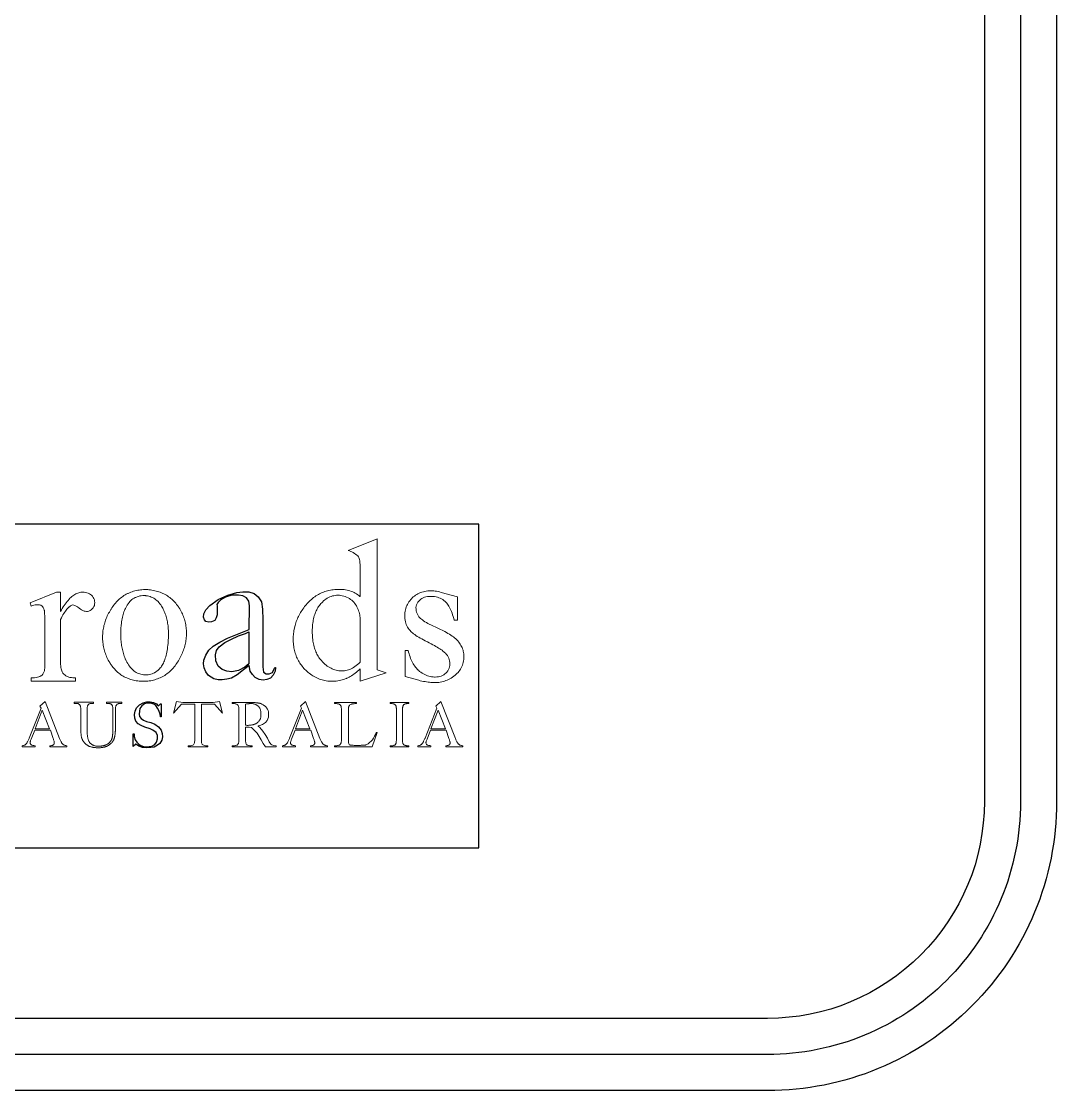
# Model space of a CAD drawing. Extents: x 85 to 285, y 126 to 270.
# Drawn here: x 237.4 to 285.16, y 149.61 to 198.95 of the extents above; entities that cross this region are included whole.
import ezdxf

# ---------------------------------------------------------------- set-up
doc = ezdxf.new("R2010")
doc.units = 0
doc.layers.add('L18', color=4, linetype='CONTINUOUS')
doc.layers.add('L35', color=3, linetype='CONTINUOUS')

msp = doc.modelspace()

# ---------------------------------------------------------------- linework, layer by layer
at = {"layer": 'L18'}
for points in [[(258.496, 160.815), (258.496, 175.742), (204.496, 175.742), (204.496, 160.815)], [(247.914, 170.89), (247.915, 171.978), (247.894, 172.202), (247.788, 172.345), (247.616, 172.439), (247.408, 172.473), (247.105, 172.467), (246.815, 172.379), (246.597, 172.256), (246.47, 172.137), (246.42, 172.044), (246.428, 171.979), (246.434, 171.743), (246.428, 171.557), (246.387, 171.419), (246.326, 171.303), (246.174, 171.242), (246.046, 171.23), (245.913, 171.252), (245.842, 171.329), (245.797, 171.463), (245.814, 171.618), (245.904, 171.791), (246.09, 171.99), (246.477, 172.269), (246.917, 172.467), (247.331, 172.588), (247.615, 172.625), (247.89, 172.619), (248.14, 172.552), (248.326, 172.402), (248.477, 172.16), (248.515, 171.823), (248.536, 171.338), (248.536, 169.162), (248.57, 168.924), (248.684, 168.836), (248.827, 168.836), (248.984, 168.899), (249.051, 169.041), (249.09, 169.134), (249.127, 169.134), (249.099, 168.966), (249.015, 168.779), (248.886, 168.644), (248.719, 168.579), (248.552, 168.549), (248.373, 168.585), (248.186, 168.675), (248.054, 168.814), (247.957, 168.97), (247.904, 169.227), (247.653, 169.03), (247.351, 168.799), (247.087, 168.642), (246.884, 168.593), (246.657, 168.568), (246.471, 168.568), (246.284, 168.614), (246.032, 168.769), (245.9, 168.938), (245.827, 169.113), (245.803, 169.302), (245.821, 169.477), (245.908, 169.706), (246.05, 169.936), (246.249, 170.116), (246.548, 170.307), (246.901, 170.484), (247.294, 170.647), (247.604, 170.77)], [(247.899, 169.31), (247.703, 169.155), (247.417, 168.996), (247.101, 168.935), (246.872, 168.962), (246.654, 169.044), (246.475, 169.202), (246.366, 169.435), (246.352, 169.712), (246.394, 169.912), (246.524, 170.09), (246.783, 170.29), (247.059, 170.427), (247.417, 170.59), (247.735, 170.707), (247.899, 170.78)], [(242.554, 165.483), (242.554, 166.072), (242.595, 166.072), (242.608, 165.957), (242.651, 165.803), (242.726, 165.696), (242.812, 165.603), (242.913, 165.531), (243.039, 165.488), (243.171, 165.481), (243.299, 165.484), (243.422, 165.509), (243.558, 165.588), (243.638, 165.697), (243.67, 165.848), (243.67, 165.995), (243.616, 166.136), (243.469, 166.241), (243.333, 166.301), (243.092, 166.379), (242.923, 166.453), (242.789, 166.534), (242.684, 166.653), (242.625, 166.792), (242.618, 166.96), (242.643, 167.115), (242.716, 167.272), (242.853, 167.416), (243.011, 167.504), (243.19, 167.546), (243.344, 167.546), (243.492, 167.514), (243.628, 167.455), (243.698, 167.388), (243.724, 167.366), (243.754, 167.395), (243.815, 167.461), (243.852, 167.461), (243.852, 166.854), (243.818, 166.854), (243.794, 166.984), (243.734, 167.158), (243.684, 167.265), (243.598, 167.38), (243.515, 167.445), (243.374, 167.492), (243.217, 167.492), (243.073, 167.463), (242.95, 167.366), (242.864, 167.25), (242.842, 167.125), (242.835, 166.989), (242.849, 166.88), (242.929, 166.782), (243.026, 166.707), (243.176, 166.646), (243.367, 166.593), (243.551, 166.519), (243.719, 166.403), (243.853, 166.249), (243.894, 166.095), (243.905, 165.931), (243.874, 165.787), (243.783, 165.63), (243.674, 165.546), (243.516, 165.465), (243.365, 165.437), (243.178, 165.423), (242.981, 165.444), (242.82, 165.504), (242.713, 165.589), (242.673, 165.594)]]:
    msp.add_lwpolyline(points, close=True, dxfattribs=at)
at = {"layer": 'L18', "lineweight": 0}
for points in [[(252.468, 174.54, -0.102516), (252.918, 174.282), (252.952, 174.234), (252.98, 174.172), (253.003, 174.096), (253.008, 174.069), (253.012, 174.035), (253.017, 173.995), (253.02, 173.949), (253.024, 173.897), (253.027, 173.839), (253.029, 173.774), (253.032, 173.703), (253.033, 173.625), (253.023, 173.429), (253.024, 173.339), (253.025, 173.243), (253.025, 173.14), (253.025, 172.403), (253.017, 172.41), (252.966, 172.453), (252.913, 172.492), (252.858, 172.529), (252.802, 172.562), (252.744, 172.593), (252.684, 172.62), (252.622, 172.645), (252.559, 172.667), (252.493, 172.686), (252.427, 172.703), (252.358, 172.715), (252.288, 172.726), (252.215, 172.733), (252.141, 172.738), (252.066, 172.739), (251.999, 172.738), (251.928, 172.735), (251.858, 172.73), (251.79, 172.723), (251.722, 172.713), (251.656, 172.702), (251.59, 172.688), (251.525, 172.673), (251.462, 172.655), (251.399, 172.635), (251.338, 172.613), (251.277, 172.589), (251.218, 172.562), (251.159, 172.534), (251.101, 172.503), (251.045, 172.471), (250.989, 172.436), (250.935, 172.399), (250.881, 172.36), (250.829, 172.319), (250.778, 172.276), (250.727, 172.231), (250.678, 172.183), (250.629, 172.133), (250.582, 172.082), (250.535, 172.028), (250.51, 171.997), (250.467, 171.942), (250.425, 171.888), (250.386, 171.833), (250.348, 171.777), (250.312, 171.721), (250.277, 171.665), (250.245, 171.608), (250.214, 171.551), (250.184, 171.494), (250.156, 171.436), (250.13, 171.377), (250.105, 171.318), (250.083, 171.259), (250.062, 171.2), (250.042, 171.14), (250.025, 171.079), (250.009, 171.019), (249.995, 170.957), (249.982, 170.896), (249.971, 170.834), (249.962, 170.772), (249.954, 170.708), (249.948, 170.645), (249.944, 170.582), (249.941, 170.517), (249.94, 170.453), (249.941, 170.384), (249.944, 170.313), (249.949, 170.245), (249.955, 170.177), (249.964, 170.11), (249.974, 170.044), (249.986, 169.98), (250, 169.916), (250.016, 169.853), (250.034, 169.792), (250.053, 169.732), (250.075, 169.673), (250.098, 169.615), (250.123, 169.558), (250.15, 169.502), (250.179, 169.447), (250.21, 169.393), (250.243, 169.341), (250.277, 169.289), (250.314, 169.239), (250.352, 169.19), (250.392, 169.142), (250.434, 169.094), (250.478, 169.049), (250.519, 169.008), (250.571, 168.958), (250.625, 168.911), (250.679, 168.867), (250.734, 168.824), (250.791, 168.785), (250.848, 168.748), (250.906, 168.714), (250.964, 168.682), (251.024, 168.653), (251.084, 168.626), (251.145, 168.602), (251.208, 168.58), (251.27, 168.561), (251.334, 168.544), (251.399, 168.53), (251.464, 168.519), (251.531, 168.51), (251.598, 168.504), (251.666, 168.5), (251.735, 168.499), (251.783, 168.499), (251.856, 168.503), (251.927, 168.509), (251.997, 168.518), (252.066, 168.53), (252.134, 168.545), (252.202, 168.563), (252.268, 168.584), (252.333, 168.607), (252.397, 168.634), (252.408, 168.639), (252.463, 168.664), (252.518, 168.692), (252.573, 168.723), (252.629, 168.756), (252.685, 168.793), (252.741, 168.832), (252.797, 168.874), (252.854, 168.919), (252.911, 168.967), (252.968, 169.017), (253.025, 169.07), (253.025, 168.499), (254.235, 168.89), (253.816, 169.031), (253.816, 175.075)], [(253.82, 166.135), (253.763, 166.135, -0.210234), (253.309, 165.564), (253.294, 165.561), (253.269, 165.558), (253.242, 165.554), (253.213, 165.551), (253.182, 165.549), (253.149, 165.546), (253.114, 165.545), (253.077, 165.544), (253.038, 165.543), (252.997, 165.543), (252.832, 165.543), (252.797, 165.543), (252.752, 165.543), (252.713, 165.544), (252.678, 165.545), (252.647, 165.547), (252.621, 165.549), (252.6, 165.552), (252.584, 165.555), (252.572, 165.558), (252.55, 165.568), (252.527, 165.584), (252.51, 165.605), (252.506, 165.612), (252.499, 165.631), (252.493, 165.652), (252.489, 165.678), (252.486, 165.708), (252.484, 165.741), (252.483, 165.778), (252.483, 167.125), (252.484, 167.151), (252.484, 167.189), (252.486, 167.224), (252.488, 167.255), (252.491, 167.283), (252.495, 167.307), (252.499, 167.327), (252.504, 167.343), (252.51, 167.356), (252.518, 167.369), (252.534, 167.388), (252.555, 167.406), (252.58, 167.422), (252.61, 167.437), (252.62, 167.441), (252.64, 167.448), (252.663, 167.453), (252.689, 167.458), (252.717, 167.461), (252.749, 167.464), (252.784, 167.466), (252.821, 167.467), (252.862, 167.467), (252.862, 167.523), (251.838, 167.523), (251.838, 167.467), (251.923, 167.467), (251.934, 167.467), (251.967, 167.465), (251.998, 167.461), (252.027, 167.454), (252.053, 167.444), (252.076, 167.432), (252.098, 167.418), (252.117, 167.4), (252.119, 167.398), (252.128, 167.385), (252.137, 167.368), (252.144, 167.349), (252.15, 167.326), (252.155, 167.299), (252.158, 167.269), (252.161, 167.236), (252.163, 167.199), (252.163, 167.159), (252.163, 165.833), (252.163, 165.814), (252.162, 165.776), (252.16, 165.741), (252.157, 165.71), (252.154, 165.683), (252.149, 165.659), (252.143, 165.638), (252.136, 165.622), (252.128, 165.609), (252.126, 165.605), (252.109, 165.586), (252.09, 165.569), (252.068, 165.555), (252.044, 165.544), (252.018, 165.535), (251.989, 165.529), (251.957, 165.525), (251.923, 165.523), (251.838, 165.523), (251.838, 165.467), (253.589, 165.467)]]:
    msp.add_lwpolyline(points, format="xyb", close=True, dxfattribs=at)
for points in [[(242.295, 172.542), (242.239, 172.513), (242.184, 172.482), (242.13, 172.45), (242.078, 172.414), (242.026, 172.377), (241.976, 172.337), (241.927, 172.296), (241.878, 172.252), (241.831, 172.206), (241.785, 172.157), (241.74, 172.107), (241.696, 172.055), (241.654, 172), (241.612, 171.943), (241.571, 171.884), (241.532, 171.822), (241.528, 171.816), (241.491, 171.756), (241.456, 171.695), (241.423, 171.634), (241.392, 171.573), (241.362, 171.511), (241.334, 171.45), (241.309, 171.388), (241.285, 171.326), (241.263, 171.264), (241.243, 171.201), (241.225, 171.139), (241.208, 171.076), (241.194, 171.013), (241.182, 170.949), (241.171, 170.886), (241.162, 170.823), (241.155, 170.758), (241.154, 170.754), (241.149, 170.686), (241.145, 170.618), (241.144, 170.551), (241.144, 170.485), (241.146, 170.419), (241.15, 170.353), (241.156, 170.288), (241.164, 170.223), (241.174, 170.159), (241.185, 170.094), (241.199, 170.031), (241.215, 169.968), (241.232, 169.905), (241.251, 169.843), (241.272, 169.781), (241.295, 169.72), (241.32, 169.659), (241.347, 169.598), (241.375, 169.539), (241.406, 169.479), (241.439, 169.42), (241.473, 169.361), (241.501, 169.314), (241.539, 169.257), (241.578, 169.203), (241.618, 169.15), (241.66, 169.099), (241.702, 169.051), (241.746, 169.004), (241.792, 168.96), (241.838, 168.917), (241.886, 168.877), (241.936, 168.838), (241.986, 168.802), (242.038, 168.768), (242.091, 168.735), (242.146, 168.705), (242.202, 168.677), (242.259, 168.651), (242.317, 168.627), (242.377, 168.605), (242.439, 168.585), (242.501, 168.567), (242.565, 168.551), (242.63, 168.537), (242.696, 168.525), (242.764, 168.516), (242.833, 168.508), (242.899, 168.503), (242.967, 168.499), (243.035, 168.499), (243.102, 168.5), (243.169, 168.503), (243.235, 168.509), (243.3, 168.517), (243.365, 168.527), (243.429, 168.54), (243.492, 168.555), (243.556, 168.572), (243.618, 168.591), (243.68, 168.612), (243.741, 168.636), (243.802, 168.662), (243.862, 168.691), (243.9, 168.71), (243.955, 168.741), (244.009, 168.773), (244.062, 168.808), (244.114, 168.845), (244.165, 168.884), (244.215, 168.925), (244.263, 168.968), (244.31, 169.013), (244.356, 169.06), (244.401, 169.11), (244.444, 169.161), (244.487, 169.214), (244.528, 169.27), (244.568, 169.328), (244.606, 169.387), (244.644, 169.449), (244.675, 169.503), (244.709, 169.565), (244.741, 169.627), (244.772, 169.69), (244.801, 169.752), (244.827, 169.814), (244.852, 169.877), (244.876, 169.939), (244.897, 170.002), (244.916, 170.065), (244.934, 170.127), (244.95, 170.19), (244.965, 170.253), (244.977, 170.316), (244.987, 170.379), (244.996, 170.443), (245.003, 170.506), (245.004, 170.514), (245.009, 170.582), (245.013, 170.65), (245.014, 170.717), (245.013, 170.784), (245.011, 170.85), (245.006, 170.916), (245, 170.982), (244.991, 171.046), (244.981, 171.11), (244.969, 171.174), (244.954, 171.237), (244.938, 171.3), (244.92, 171.362), (244.899, 171.423), (244.877, 171.484), (244.853, 171.545), (244.827, 171.605), (244.799, 171.664), (244.769, 171.723), (244.737, 171.781), (244.703, 171.839), (244.667, 171.896), (244.639, 171.938), (244.6, 171.993), (244.56, 172.046), (244.518, 172.097), (244.475, 172.146), (244.431, 172.193), (244.386, 172.238), (244.339, 172.281), (244.291, 172.323), (244.242, 172.362), (244.192, 172.399), (244.14, 172.434), (244.087, 172.467), (244.033, 172.499), (243.977, 172.528), (243.92, 172.555), (243.862, 172.581), (243.803, 172.604), (243.742, 172.626), (243.68, 172.645), (243.617, 172.663), (243.553, 172.678), (243.487, 172.692), (243.42, 172.703), (243.352, 172.713), (243.282, 172.721), (243.224, 172.726), (243.158, 172.728), (243.092, 172.729), (243.026, 172.727), (242.961, 172.724), (242.895, 172.717), (242.831, 172.709), (242.766, 172.697), (242.701, 172.684), (242.637, 172.668), (242.573, 172.65), (242.509, 172.629), (242.446, 172.607), (242.383, 172.581), (242.32, 172.554)], [(256.488, 168.695), (256.462, 168.695), (256.393, 168.699), (256.326, 168.707), (256.26, 168.718), (256.195, 168.734), (256.132, 168.754), (256.069, 168.777), (256.008, 168.805), (255.947, 168.837), (255.888, 168.873), (255.829, 168.913), (255.772, 168.957), (255.716, 169.005), (255.707, 169.012), (255.664, 169.055), (255.622, 169.101), (255.581, 169.148), (255.543, 169.199), (255.507, 169.252), (255.473, 169.307), (255.44, 169.366), (255.409, 169.426), (255.381, 169.49), (255.354, 169.556), (255.329, 169.624), (255.307, 169.696), (255.286, 169.77), (255.266, 169.846), (255.25, 169.925), (255.105, 169.925), (255.105, 168.714), (255.729, 168.545), (255.804, 168.527), (255.878, 168.51), (255.951, 168.495), (256.022, 168.481), (256.091, 168.47), (256.159, 168.46), (256.226, 168.452), (256.292, 168.446), (256.356, 168.441), (256.418, 168.439), (256.479, 168.438), (256.519, 168.438), (256.587, 168.442), (256.656, 168.448), (256.723, 168.458), (256.79, 168.471), (256.855, 168.487), (256.919, 168.506), (256.983, 168.528), (257.046, 168.554), (257.108, 168.582), (257.169, 168.614), (257.229, 168.649), (257.288, 168.688), (257.346, 168.729), (257.404, 168.774), (257.445, 168.808), (257.496, 168.855), (257.543, 168.905), (257.586, 168.956), (257.625, 169.009), (257.661, 169.065), (257.693, 169.122), (257.721, 169.181), (257.746, 169.242), (257.767, 169.306), (257.783, 169.371), (257.797, 169.437), (257.806, 169.507), (257.812, 169.578), (257.814, 169.65), (257.813, 169.704), (257.808, 169.764), (257.8, 169.824), (257.788, 169.882), (257.774, 169.939), (257.755, 169.995), (257.734, 170.05), (257.709, 170.104), (257.68, 170.157), (257.649, 170.209), (257.613, 170.26), (257.575, 170.31), (257.533, 170.359), (257.488, 170.407), (257.44, 170.454), (257.388, 170.499), (257.332, 170.544), (257.273, 170.587), (257.211, 170.63), (257.145, 170.671), (257.076, 170.711), (257.004, 170.751), (256.928, 170.789), (256.292, 171.099), (256.237, 171.126), (256.158, 171.167), (256.085, 171.208), (256.018, 171.248), (255.957, 171.287), (255.902, 171.327), (255.853, 171.365), (255.811, 171.403), (255.773, 171.441), (255.742, 171.478), (255.721, 171.507), (255.685, 171.564), (255.655, 171.624), (255.632, 171.687), (255.616, 171.754), (255.606, 171.824), (255.603, 171.897), (255.603, 171.905), (255.609, 171.968), (255.625, 172.029), (255.651, 172.088), (255.688, 172.146), (255.734, 172.201), (255.79, 172.255), (255.825, 172.283), (255.879, 172.319), (255.936, 172.348), (255.998, 172.373), (256.063, 172.392), (256.133, 172.405), (256.206, 172.414), (256.283, 172.416), (256.317, 172.416), (256.391, 172.412), (256.463, 172.404), (256.532, 172.391), (256.599, 172.375), (256.663, 172.354), (256.725, 172.328), (256.784, 172.299), (256.841, 172.265), (256.895, 172.227), (256.946, 172.185), (256.952, 172.18), (256.987, 172.145), (257.022, 172.105), (257.056, 172.062), (257.089, 172.014), (257.121, 171.962), (257.152, 171.906), (257.182, 171.847), (257.212, 171.782), (257.24, 171.715), (257.268, 171.642), (257.294, 171.566), (257.32, 171.486), (257.345, 171.401), (257.369, 171.313), (257.513, 171.313), (257.513, 172.395), (256.769, 172.602), (256.693, 172.621), (256.621, 172.638), (256.551, 172.65), (256.484, 172.661), (256.42, 172.668), (256.358, 172.672), (256.301, 172.674), (256.226, 172.672), (256.152, 172.667), (256.081, 172.658), (256.011, 172.647), (255.944, 172.632), (255.878, 172.613), (255.815, 172.591), (255.754, 172.566), (255.694, 172.537), (255.637, 172.505), (255.582, 172.469), (255.529, 172.43), (255.478, 172.388), (255.429, 172.342), (255.408, 172.322), (255.361, 172.271), (255.318, 172.218), (255.277, 172.163), (255.242, 172.107), (255.21, 172.049), (255.181, 171.989), (255.157, 171.927), (255.136, 171.863), (255.118, 171.797), (255.105, 171.73), (255.096, 171.661), (255.09, 171.59), (255.088, 171.518), (255.089, 171.462), (255.095, 171.388), (255.103, 171.315), (255.117, 171.246), (255.135, 171.18), (255.156, 171.116), (255.182, 171.056), (255.212, 170.997), (255.246, 170.942), (255.284, 170.89), (255.298, 170.872), (255.329, 170.837), (255.365, 170.8), (255.404, 170.764), (255.448, 170.727), (255.496, 170.689), (255.548, 170.65), (255.604, 170.612), (255.664, 170.572), (255.729, 170.532), (255.797, 170.491), (255.87, 170.45), (255.947, 170.408), (256.028, 170.365), (256.113, 170.322), (256.132, 170.313), (256.218, 170.27), (256.3, 170.227), (256.377, 170.186), (256.451, 170.146), (256.521, 170.107), (256.586, 170.069), (256.647, 170.032), (256.704, 169.996), (256.757, 169.961), (256.805, 169.927), (256.85, 169.895), (256.891, 169.863), (256.927, 169.832), (256.959, 169.803), (256.97, 169.792), (257.017, 169.74), (257.057, 169.685), (257.091, 169.628), (257.119, 169.567), (257.14, 169.504), (257.156, 169.438), (257.165, 169.369), (257.169, 169.297), (257.165, 169.229), (257.153, 169.162), (257.134, 169.098), (257.108, 169.038), (257.073, 168.98), (257.031, 168.926), (256.981, 168.874), (256.939, 168.838), (256.885, 168.8), (256.828, 168.768), (256.767, 168.742), (256.703, 168.722), (256.635, 168.707), (256.563, 168.698)], [(237.808, 172.124), (237.851, 171.967), (237.911, 171.988), (237.977, 172.007), (238.04, 172.021), (238.1, 172.03), (238.157, 172.032), (238.172, 172.032), (238.238, 172.023), (238.296, 172.003), (238.349, 171.971), (238.369, 171.953), (238.404, 171.906), (238.432, 171.849), (238.453, 171.779), (238.457, 171.759), (238.46, 171.728), (238.464, 171.691), (238.467, 171.647), (238.47, 171.596), (238.472, 171.539), (238.474, 171.475), (238.475, 171.404), (238.477, 171.326), (238.478, 171.241), (238.479, 171.149), (238.48, 171.051), (238.48, 170.946), (238.48, 169.397), (238.48, 169.34), (238.478, 169.247), (238.476, 169.167), (238.473, 169.099), (238.469, 169.045), (238.464, 169.003), (238.458, 168.974), (238.45, 168.95), (238.425, 168.888), (238.391, 168.834), (238.352, 168.788), (238.305, 168.752), (238.291, 168.743), (238.246, 168.72), (238.195, 168.7), (238.138, 168.684), (238.075, 168.672), (238.006, 168.663), (237.932, 168.657), (237.851, 168.655), (237.851, 168.499), (239.897, 168.499), (239.897, 168.655), (239.847, 168.656), (239.772, 168.66), (239.702, 168.668), (239.639, 168.679), (239.581, 168.694), (239.529, 168.712), (239.483, 168.734), (239.454, 168.751), (239.397, 168.79), (239.35, 168.833), (239.312, 168.879), (239.282, 168.93), (239.263, 168.974), (239.246, 169.024), (239.232, 169.079), (239.22, 169.139), (239.211, 169.205), (239.204, 169.276), (239.2, 169.351), (239.199, 169.432), (239.199, 171.347), (239.204, 171.357), (239.241, 171.428), (239.279, 171.496), (239.315, 171.56), (239.353, 171.62), (239.389, 171.676), (239.425, 171.729), (239.462, 171.778), (239.498, 171.823), (239.534, 171.865), (239.569, 171.902), (239.604, 171.936), (239.61, 171.941), (239.668, 171.987), (239.723, 172.014), (239.774, 172.024), (239.777, 172.024), (239.818, 172.017), (239.866, 171.999), (239.923, 171.969), (239.986, 171.928), (240.058, 171.875), (240.118, 171.83), (240.178, 171.791), (240.236, 171.761), (240.292, 171.74), (240.346, 171.727), (240.398, 171.722), (240.45, 171.726), (240.51, 171.739), (240.567, 171.763), (240.619, 171.796), (240.668, 171.84), (240.669, 171.841), (240.71, 171.89), (240.742, 171.943), (240.764, 172.001), (240.778, 172.062), (240.782, 172.128), (240.782, 172.135), (240.777, 172.196), (240.763, 172.256), (240.741, 172.312), (240.711, 172.367), (240.672, 172.419), (240.625, 172.469), (240.586, 172.501), (240.535, 172.535), (240.481, 172.563), (240.423, 172.585), (240.362, 172.6), (240.297, 172.61), (240.228, 172.612), (240.228, 172.612), (240.182, 172.611), (240.137, 172.605), (240.091, 172.597), (240.045, 172.585), (240, 172.57), (239.954, 172.551), (239.909, 172.529), (239.864, 172.504), (239.819, 172.475), (239.774, 172.443), (239.729, 172.407), (239.684, 172.368), (239.64, 172.326), (239.595, 172.28), (239.551, 172.23), (239.507, 172.177), (239.463, 172.121), (239.418, 172.062), (239.374, 171.999), (239.33, 171.933), (239.286, 171.863), (239.243, 171.79), (239.199, 171.714), (239.199, 172.612), (239.016, 172.612)], [(243.049, 168.799), (243.032, 168.801), (242.972, 168.809), (242.913, 168.821), (242.856, 168.837), (242.801, 168.857), (242.747, 168.88), (242.695, 168.907), (242.644, 168.938), (242.596, 168.972), (242.549, 169.01), (242.503, 169.052), (242.46, 169.097), (242.418, 169.145), (242.378, 169.198), (242.339, 169.254), (242.302, 169.314), (242.267, 169.377), (242.233, 169.444), (242.202, 169.515), (242.19, 169.542), (242.167, 169.599), (242.145, 169.657), (242.125, 169.715), (242.105, 169.775), (242.088, 169.835), (242.071, 169.896), (242.056, 169.958), (242.042, 170.02), (242.03, 170.084), (242.019, 170.147), (242.009, 170.212), (242.001, 170.277), (241.994, 170.344), (241.988, 170.411), (241.984, 170.478), (241.98, 170.546), (241.979, 170.616), (241.979, 170.686), (241.979, 170.756), (241.982, 170.828), (241.986, 170.9), (241.99, 170.973), (241.997, 171.046), (242.001, 171.087), (242.01, 171.165), (242.02, 171.24), (242.032, 171.312), (242.045, 171.383), (242.06, 171.451), (242.075, 171.517), (242.092, 171.581), (242.111, 171.642), (242.131, 171.701), (242.152, 171.758), (242.175, 171.812), (242.199, 171.864), (242.224, 171.914), (242.242, 171.946), (242.281, 172.012), (242.321, 172.072), (242.363, 172.127), (242.406, 172.178), (242.451, 172.224), (242.498, 172.265), (242.546, 172.302), (242.596, 172.333), (242.648, 172.36), (242.67, 172.371), (242.736, 172.397), (242.801, 172.418), (242.866, 172.435), (242.93, 172.447), (242.994, 172.453), (243.058, 172.455), (243.12, 172.451), (243.144, 172.449), (243.209, 172.439), (243.271, 172.425), (243.332, 172.408), (243.391, 172.387), (243.448, 172.361), (243.503, 172.332), (243.555, 172.299), (243.606, 172.263), (243.654, 172.222), (243.701, 172.177), (243.745, 172.129), (243.788, 172.076), (243.828, 172.02), (243.866, 171.959), (243.888, 171.923), (243.916, 171.873), (243.943, 171.822), (243.968, 171.77), (243.992, 171.716), (244.015, 171.661), (244.035, 171.605), (244.055, 171.548), (244.074, 171.49), (244.09, 171.431), (244.106, 171.37), (244.12, 171.309), (244.133, 171.246), (244.144, 171.183), (244.154, 171.117), (244.162, 171.051), (244.169, 170.984), (244.175, 170.915), (244.179, 170.846), (244.182, 170.775), (244.184, 170.704), (244.184, 170.63), (244.183, 170.556), (244.18, 170.481), (244.176, 170.404), (244.171, 170.327), (244.164, 170.248), (244.155, 170.165), (244.145, 170.08), (244.133, 169.998), (244.12, 169.918), (244.106, 169.842), (244.091, 169.769), (244.074, 169.698), (244.057, 169.631), (244.037, 169.566), (244.017, 169.504), (243.995, 169.445), (243.972, 169.389), (243.948, 169.337), (243.923, 169.286), (243.896, 169.239), (243.868, 169.195), (243.839, 169.154), (243.808, 169.115), (243.777, 169.08), (243.753, 169.056), (243.703, 169.009), (243.651, 168.967), (243.597, 168.929), (243.542, 168.896), (243.486, 168.868), (243.428, 168.844), (243.368, 168.825), (243.307, 168.81), (243.245, 168.801), (243.181, 168.795), (243.116, 168.795)], [(252.404, 172.379), (252.473, 172.346), (252.53, 172.313), (252.585, 172.276), (252.637, 172.235), (252.686, 172.191), (252.732, 172.142), (252.775, 172.091), (252.815, 172.035), (252.852, 171.976), (252.877, 171.931), (252.906, 171.874), (252.932, 171.815), (252.955, 171.755), (252.975, 171.694), (252.992, 171.631), (253.006, 171.567), (253.017, 171.501), (253.025, 171.435), (253.025, 169.375), (253.02, 169.37), (252.962, 169.317), (252.903, 169.267), (252.845, 169.22), (252.786, 169.178), (252.727, 169.14), (252.667, 169.107), (252.607, 169.077), (252.547, 169.05), (252.487, 169.029), (252.426, 169.01), (252.365, 168.997), (252.304, 168.987), (252.243, 168.98), (252.181, 168.979), (252.175, 168.979), (252.111, 168.981), (252.048, 168.986), (251.985, 168.996), (251.923, 169.009), (251.863, 169.026), (251.803, 169.046), (251.743, 169.07), (251.684, 169.098), (251.626, 169.129), (251.569, 169.164), (251.512, 169.202), (251.456, 169.244), (251.401, 169.29), (251.347, 169.34), (251.294, 169.393), (251.241, 169.45), (251.224, 169.468), (251.188, 169.512), (251.154, 169.556), (251.121, 169.603), (251.09, 169.651), (251.06, 169.701), (251.033, 169.752), (251.007, 169.805), (250.983, 169.86), (250.96, 169.916), (250.939, 169.974), (250.92, 170.033), (250.902, 170.095), (250.886, 170.158), (250.872, 170.222), (250.859, 170.288), (250.849, 170.356), (250.839, 170.426), (250.832, 170.497), (250.826, 170.57), (250.822, 170.644), (250.819, 170.72), (250.819, 170.798), (250.819, 170.817), (250.82, 170.895), (250.823, 170.97), (250.828, 171.044), (250.834, 171.116), (250.843, 171.187), (250.853, 171.255), (250.865, 171.322), (250.879, 171.387), (250.894, 171.451), (250.911, 171.513), (250.93, 171.573), (250.951, 171.631), (250.973, 171.688), (250.998, 171.744), (251.024, 171.797), (251.051, 171.849), (251.081, 171.899), (251.112, 171.947), (251.145, 171.994), (251.18, 172.039), (251.217, 172.082), (251.255, 172.124), (251.285, 172.155), (251.339, 172.205), (251.394, 172.251), (251.45, 172.292), (251.508, 172.329), (251.566, 172.362), (251.626, 172.39), (251.687, 172.414), (251.749, 172.434), (251.812, 172.449), (251.876, 172.46), (251.942, 172.466), (252.008, 172.469), (252.069, 172.466), (252.135, 172.459), (252.201, 172.447), (252.268, 172.429), (252.336, 172.407)], [(238.255, 167.358), (238.309, 167.26), (237.759, 165.878), (237.75, 165.856), (237.736, 165.823), (237.722, 165.791), (237.708, 165.762), (237.695, 165.735), (237.681, 165.709), (237.668, 165.686), (237.655, 165.664), (237.642, 165.644), (237.63, 165.626), (237.617, 165.609), (237.605, 165.595), (237.593, 165.583), (237.586, 165.576), (237.57, 165.566), (237.55, 165.556), (237.527, 165.547), (237.499, 165.538), (237.467, 165.531), (237.432, 165.523), (237.432, 165.467), (238.031, 165.467), (238.031, 165.523), (238.014, 165.525), (237.979, 165.529), (237.947, 165.533), (237.919, 165.539), (237.895, 165.545), (237.874, 165.553), (237.857, 165.561), (237.844, 165.571), (237.829, 165.584), (237.813, 165.605), (237.803, 165.628), (237.8, 165.652), (237.801, 165.669), (237.804, 165.689), (237.809, 165.713), (237.816, 165.738), (237.825, 165.767), (237.837, 165.798), (237.85, 165.831), (238.014, 166.237), (238.738, 166.237), (238.859, 165.86), (238.86, 165.856), (238.874, 165.822), (238.885, 165.79), (238.895, 165.761), (238.903, 165.734), (238.909, 165.709), (238.914, 165.687), (238.916, 165.667), (238.917, 165.649), (238.916, 165.631), (238.909, 165.606), (238.895, 165.584), (238.876, 165.565), (238.87, 165.56), (238.853, 165.55), (238.833, 165.542), (238.809, 165.535), (238.781, 165.53), (238.749, 165.526), (238.714, 165.523), (238.714, 165.467), (239.501, 165.467), (239.501, 165.523), (239.474, 165.526), (239.446, 165.53), (239.419, 165.536), (239.394, 165.544), (239.371, 165.554), (239.349, 165.565), (239.329, 165.578), (239.311, 165.593), (239.305, 165.599), (239.293, 165.612), (239.28, 165.627), (239.268, 165.644), (239.255, 165.663), (239.242, 165.685), (239.228, 165.709), (239.215, 165.734), (239.201, 165.763), (239.187, 165.793), (239.173, 165.825), (239.158, 165.86), (238.493, 167.57)], [(240.962, 165.5), (240.934, 165.5), (240.907, 165.502), (240.88, 165.504), (240.854, 165.507), (240.829, 165.511), (240.805, 165.516), (240.782, 165.522), (240.759, 165.529), (240.738, 165.537), (240.717, 165.546), (240.697, 165.556), (240.675, 165.567), (240.653, 165.581), (240.631, 165.596), (240.611, 165.611), (240.592, 165.627), (240.575, 165.644), (240.559, 165.661), (240.544, 165.679), (240.53, 165.698), (240.527, 165.702), (240.517, 165.72), (240.507, 165.739), (240.497, 165.76), (240.489, 165.782), (240.481, 165.805), (240.473, 165.829), (240.467, 165.855), (240.461, 165.882), (240.456, 165.91), (240.451, 165.939), (240.448, 165.966), (240.444, 165.993), (240.441, 166.02), (240.438, 166.046), (240.435, 166.072), (240.433, 166.097), (240.432, 166.122), (240.43, 166.146), (240.429, 166.169), (240.429, 166.192), (240.429, 166.214), (240.429, 167.172), (240.429, 167.186), (240.429, 167.221), (240.431, 167.252), (240.433, 167.281), (240.437, 167.308), (240.441, 167.331), (240.446, 167.353), (240.452, 167.371), (240.459, 167.387), (240.467, 167.4), (240.474, 167.41), (240.489, 167.426), (240.506, 167.44), (240.525, 167.453), (240.545, 167.462), (240.568, 167.47), (240.593, 167.476), (240.62, 167.479), (240.648, 167.48), (240.727, 167.48), (240.727, 167.536), (239.839, 167.536), (239.839, 167.48), (239.916, 167.48), (239.934, 167.48), (239.962, 167.477), (239.988, 167.473), (240.012, 167.467), (240.034, 167.458), (240.054, 167.448), (240.071, 167.435), (240.086, 167.421), (240.091, 167.415), (240.099, 167.402), (240.107, 167.386), (240.115, 167.367), (240.121, 167.347), (240.126, 167.324), (240.13, 167.298), (240.133, 167.27), (240.136, 167.24), (240.137, 167.207), (240.138, 167.172), (240.138, 166.369), (240.138, 166.355), (240.138, 166.32), (240.138, 166.286), (240.139, 166.252), (240.14, 166.22), (240.141, 166.189), (240.142, 166.16), (240.144, 166.131), (240.146, 166.103), (240.148, 166.077), (240.15, 166.052), (240.153, 166.028), (240.155, 166.005), (240.158, 165.983), (240.162, 165.962), (240.165, 165.943), (240.169, 165.924), (240.173, 165.907), (240.177, 165.891), (240.181, 165.876), (240.186, 165.862), (240.19, 165.853), (240.199, 165.829), (240.21, 165.806), (240.221, 165.784), (240.232, 165.762), (240.245, 165.741), (240.258, 165.721), (240.272, 165.701), (240.287, 165.681), (240.303, 165.663), (240.319, 165.644), (240.336, 165.627), (240.354, 165.61), (240.373, 165.594), (240.392, 165.578), (240.412, 165.563), (240.433, 165.548), (240.44, 165.544), (240.457, 165.534), (240.474, 165.524), (240.493, 165.514), (240.512, 165.505), (240.531, 165.497), (240.552, 165.489), (240.573, 165.482), (240.595, 165.475), (240.618, 165.468), (240.641, 165.462), (240.665, 165.457), (240.69, 165.452), (240.715, 165.448), (240.741, 165.444), (240.768, 165.441), (240.795, 165.438), (240.824, 165.436), (240.853, 165.434), (240.882, 165.433), (240.913, 165.432), (240.944, 165.432), (240.963, 165.432), (240.992, 165.432), (241.021, 165.434), (241.049, 165.435), (241.076, 165.438), (241.103, 165.441), (241.13, 165.444), (241.155, 165.448), (241.18, 165.453), (241.205, 165.458), (241.228, 165.464), (241.252, 165.471), (241.274, 165.478), (241.296, 165.485), (241.318, 165.493), (241.339, 165.502), (241.359, 165.511), (241.378, 165.521), (241.397, 165.532), (241.416, 165.543), (241.433, 165.554), (241.446, 165.563), (241.468, 165.579), (241.489, 165.596), (241.509, 165.613), (241.528, 165.63), (241.546, 165.647), (241.563, 165.666), (241.58, 165.684), (241.595, 165.703), (241.609, 165.722), (241.622, 165.742), (241.635, 165.762), (241.646, 165.783), (241.656, 165.804), (241.666, 165.825), (241.674, 165.847), (241.676, 165.853), (241.683, 165.871), (241.688, 165.89), (241.694, 165.91), (241.699, 165.93), (241.703, 165.952), (241.708, 165.974), (241.712, 165.996), (241.715, 166.02), (241.719, 166.044), (241.722, 166.069), (241.724, 166.094), (241.727, 166.121), (241.729, 166.148), (241.731, 166.176), (241.732, 166.204), (241.733, 166.234), (241.734, 166.264), (241.735, 166.295), (241.735, 166.326), (241.735, 167.16), (241.735, 167.195), (241.736, 167.229), (241.738, 167.26), (241.741, 167.287), (241.745, 167.312), (241.749, 167.333), (241.754, 167.351), (241.76, 167.366), (241.767, 167.378), (241.77, 167.383), (241.785, 167.403), (241.801, 167.421), (241.819, 167.437), (241.838, 167.45), (241.858, 167.461), (241.88, 167.469), (241.903, 167.475), (241.927, 167.479), (241.953, 167.48), (242.03, 167.48), (242.03, 167.536), (241.321, 167.536), (241.321, 167.48), (241.398, 167.48), (241.425, 167.479), (241.452, 167.476), (241.477, 167.471), (241.5, 167.463), (241.521, 167.454), (241.54, 167.443), (241.558, 167.429), (241.574, 167.413), (241.574, 167.413), (241.582, 167.402), (241.589, 167.387), (241.596, 167.371), (241.601, 167.351), (241.606, 167.328), (241.61, 167.303), (241.613, 167.274), (241.615, 167.243), (241.616, 167.209), (241.616, 167.172), (241.616, 166.278), (241.616, 166.251), (241.616, 166.217), (241.615, 166.185), (241.614, 166.154), (241.613, 166.123), (241.611, 166.094), (241.609, 166.066), (241.606, 166.039), (241.604, 166.013), (241.601, 165.988), (241.597, 165.964), (241.594, 165.942), (241.59, 165.92), (241.585, 165.9), (241.581, 165.88), (241.576, 165.862), (241.57, 165.845), (241.565, 165.829), (241.559, 165.814), (241.55, 165.794), (241.539, 165.773), (241.527, 165.753), (241.513, 165.734), (241.499, 165.715), (241.483, 165.697), (241.467, 165.68), (241.448, 165.663), (241.429, 165.647), (241.409, 165.631), (241.387, 165.616), (241.364, 165.602), (241.34, 165.588), (241.339, 165.587), (241.318, 165.576), (241.296, 165.565), (241.274, 165.556), (241.252, 165.547), (241.229, 165.538), (241.205, 165.531), (241.182, 165.525), (241.158, 165.519), (241.116, 165.514), (241.091, 165.509), (241.066, 165.506), (241.041, 165.503), (241.015, 165.501), (240.989, 165.5)], [(244.846, 167.523), (244.552, 167.568), (244.42, 167.027), (244.782, 167.449), (245.395, 167.449), (245.395, 165.824), (245.395, 165.807), (245.393, 165.749), (245.389, 165.698), (245.382, 165.657), (245.372, 165.625), (245.36, 165.602), (245.334, 165.574), (245.302, 165.552), (245.263, 165.536), (245.218, 165.526), (245.166, 165.523), (245.09, 165.523), (245.09, 165.467), (246.005, 165.467), (246.005, 165.523), (245.93, 165.523), (245.899, 165.524), (245.851, 165.531), (245.809, 165.544), (245.773, 165.562), (245.744, 165.587), (245.734, 165.6), (245.722, 165.627), (245.713, 165.663), (245.706, 165.708), (245.702, 165.761), (245.701, 165.824), (245.701, 167.449), (246.312, 167.449), (246.674, 167.027), (246.542, 167.568), (246.248, 167.523)], [(247.986, 167.472), (248.005, 167.472), (248.038, 167.47), (248.068, 167.467), (248.098, 167.462), (248.127, 167.456), (248.155, 167.449), (248.182, 167.439), (248.208, 167.428), (248.233, 167.416), (248.257, 167.402), (248.28, 167.387), (248.301, 167.371), (248.322, 167.352), (248.33, 167.345), (248.349, 167.324), (248.366, 167.303), (248.381, 167.281), (248.395, 167.258), (248.408, 167.233), (248.418, 167.208), (248.427, 167.182), (248.435, 167.156), (248.44, 167.127), (248.444, 167.099), (248.447, 167.069), (248.448, 167.038), (248.448, 167.029), (248.446, 166.879), (248.443, 166.851), (248.438, 166.824), (248.431, 166.797), (248.423, 166.771), (248.413, 166.746), (248.401, 166.722), (248.387, 166.698), (248.371, 166.676), (248.354, 166.654), (248.335, 166.633), (248.314, 166.613), (248.292, 166.593), (248.276, 166.581), (248.256, 166.567), (248.235, 166.554), (248.212, 166.542), (248.189, 166.53), (248.165, 166.52), (248.139, 166.511), (248.113, 166.502), (248.085, 166.494), (248.056, 166.488), (248.027, 166.482), (247.996, 166.477), (247.964, 166.473), (247.931, 166.47), (247.897, 166.467), (247.862, 166.466), (247.826, 166.466), (247.82, 166.466), (247.789, 166.467), (247.737, 166.467), (247.737, 167.443), (247.752, 167.446), (247.787, 167.452), (247.821, 167.457), (247.854, 167.462), (247.884, 167.465), (247.912, 167.468), (247.939, 167.47), (247.964, 167.472)], [(250.271, 167.358), (250.325, 167.26), (249.775, 165.878), (249.766, 165.856), (249.752, 165.823), (249.738, 165.791), (249.724, 165.762), (249.71, 165.735), (249.697, 165.709), (249.684, 165.686), (249.671, 165.664), (249.658, 165.644), (249.646, 165.626), (249.633, 165.609), (249.621, 165.595), (249.609, 165.583), (249.601, 165.576), (249.586, 165.566), (249.566, 165.556), (249.542, 165.547), (249.515, 165.538), (249.483, 165.531), (249.447, 165.523), (249.447, 165.467), (250.047, 165.467), (250.047, 165.523), (250.03, 165.525), (249.994, 165.529), (249.963, 165.533), (249.935, 165.539), (249.911, 165.545), (249.89, 165.553), (249.873, 165.561), (249.86, 165.571), (249.845, 165.584), (249.829, 165.605), (249.819, 165.628), (249.816, 165.652), (249.817, 165.669), (249.82, 165.689), (249.825, 165.713), (249.832, 165.738), (249.841, 165.767), (249.852, 165.798), (249.866, 165.831), (250.029, 166.237), (250.754, 166.237), (250.874, 165.86), (250.876, 165.856), (250.889, 165.822), (250.901, 165.79), (250.911, 165.761), (250.919, 165.734), (250.925, 165.709), (250.929, 165.687), (250.932, 165.667), (250.933, 165.649), (250.931, 165.631), (250.924, 165.606), (250.911, 165.584), (250.892, 165.565), (250.885, 165.56), (250.869, 165.55), (250.848, 165.542), (250.824, 165.535), (250.796, 165.53), (250.765, 165.526), (250.73, 165.523), (250.73, 165.467), (251.517, 165.467), (251.517, 165.523), (251.49, 165.526), (251.461, 165.53), (251.435, 165.536), (251.41, 165.544), (251.386, 165.554), (251.365, 165.565), (251.345, 165.578), (251.327, 165.593), (251.321, 165.599), (251.309, 165.612), (251.296, 165.627), (251.283, 165.644), (251.271, 165.663), (251.257, 165.685), (251.244, 165.709), (251.231, 165.734), (251.217, 165.763), (251.203, 165.793), (251.189, 165.825), (251.174, 165.86), (250.509, 167.57)], [(256.517, 167.358), (256.571, 167.26), (256.022, 165.878), (256.013, 165.856), (255.998, 165.823), (255.984, 165.791), (255.971, 165.762), (255.957, 165.735), (255.944, 165.709), (255.931, 165.686), (255.918, 165.664), (255.905, 165.644), (255.892, 165.626), (255.88, 165.609), (255.868, 165.595), (255.856, 165.583), (255.848, 165.576), (255.832, 165.566), (255.813, 165.556), (255.789, 165.547), (255.762, 165.538), (255.73, 165.531), (255.694, 165.523), (255.694, 165.467), (256.293, 165.467), (256.293, 165.523), (256.277, 165.525), (256.241, 165.529), (256.21, 165.533), (256.182, 165.539), (256.157, 165.545), (256.137, 165.553), (256.12, 165.561), (256.107, 165.571), (256.092, 165.584), (256.075, 165.605), (256.066, 165.628), (256.062, 165.652), (256.063, 165.669), (256.066, 165.689), (256.071, 165.713), (256.078, 165.738), (256.088, 165.767), (256.099, 165.798), (256.112, 165.831), (256.276, 166.237), (257, 166.237), (257.121, 165.86), (257.123, 165.856), (257.136, 165.822), (257.148, 165.79), (257.157, 165.761), (257.165, 165.734), (257.172, 165.709), (257.176, 165.687), (257.179, 165.667), (257.18, 165.649), (257.178, 165.631), (257.171, 165.606), (257.158, 165.584), (257.139, 165.565), (257.132, 165.56), (257.115, 165.55), (257.095, 165.542), (257.071, 165.535), (257.043, 165.53), (257.012, 165.526), (256.977, 165.523), (256.977, 165.467), (257.763, 165.467), (257.763, 165.523), (257.737, 165.526), (257.708, 165.53), (257.681, 165.536), (257.656, 165.544), (257.633, 165.554), (257.612, 165.565), (257.592, 165.578), (257.574, 165.593), (257.568, 165.599), (257.555, 165.612), (257.543, 165.627), (257.53, 165.644), (257.517, 165.663), (257.504, 165.685), (257.491, 165.709), (257.477, 165.734), (257.464, 165.763), (257.45, 165.793), (257.435, 165.825), (257.421, 165.86), (256.756, 167.57)], [(238.359, 167.17), (238.697, 166.311), (238.031, 166.311)], [(250.374, 167.17), (250.712, 166.311), (250.047, 166.311)], [(256.621, 167.17), (256.959, 166.311), (256.293, 166.311)]]:
    msp.add_lwpolyline(points, close=True, dxfattribs=at)
for points in [[(248.799, 166.912), (248.803, 166.936), (248.805, 166.965), (248.806, 166.994), (248.805, 167.019), (248.803, 167.048), (248.799, 167.076), (248.794, 167.104), (248.787, 167.131), (248.778, 167.157), (248.768, 167.183), (248.756, 167.208), (248.743, 167.232), (248.728, 167.255), (248.711, 167.278), (248.693, 167.3), (248.685, 167.309), (248.664, 167.33), (248.643, 167.35), (248.62, 167.369), (248.598, 167.387), (248.574, 167.403), (248.549, 167.418), (248.524, 167.432), (248.498, 167.445), (248.472, 167.457), (248.444, 167.467), (248.416, 167.476), (248.414, 167.477), (248.394, 167.482), (248.373, 167.487), (248.351, 167.492), (248.327, 167.496), (248.302, 167.5), (248.276, 167.504), (248.249, 167.507), (248.22, 167.51), (248.191, 167.513), (248.16, 167.515), (248.128, 167.517), (248.094, 167.519), (248.059, 167.521), (248.023, 167.522), (247.986, 167.523), (247.948, 167.523), (247.908, 167.523), (247.122, 167.523), (247.122, 167.467), (247.204, 167.467), (247.237, 167.466), (247.268, 167.462), (247.297, 167.455), (247.324, 167.445), (247.347, 167.433), (247.369, 167.418), (247.388, 167.4), (247.396, 167.39), (247.405, 167.374), (247.412, 167.355), (247.418, 167.332), (247.424, 167.305), (247.427, 167.274), (247.43, 167.24), (247.432, 167.201), (247.433, 167.159), (247.433, 165.831), (247.433, 165.829), (247.432, 165.788), (247.431, 165.75), (247.428, 165.716), (247.424, 165.687), (247.419, 165.661), (247.414, 165.64), (247.407, 165.622), (247.399, 165.608), (247.386, 165.592), (247.368, 165.574), (247.347, 165.558), (247.323, 165.546), (247.297, 165.536), (247.269, 165.529), (247.237, 165.525), (247.204, 165.523), (247.122, 165.523), (247.122, 165.467), (248.047, 165.467), (248.047, 165.523), (247.963, 165.523), (247.932, 165.525), (247.901, 165.529), (247.872, 165.535), (247.845, 165.545), (247.821, 165.557), (247.8, 165.572), (247.781, 165.59), (247.773, 165.601), (247.764, 165.616), (247.757, 165.636), (247.751, 165.659), (247.746, 165.686), (247.742, 165.717), (247.739, 165.751), (247.737, 165.789), (247.737, 165.831), (247.737, 166.386), (247.905, 166.38), (248.008, 166.369), (248.047, 166.341), (248.158, 166.224), (248.271, 166.103), (248.364, 165.957), (248.467, 165.804), (248.559, 165.626), (248.659, 165.467), (249.157, 165.467), (249.157, 165.527), (249.029, 165.537), (248.954, 165.566), (248.901, 165.598), (248.837, 165.704), (248.751, 165.879), (248.652, 166.042), (248.535, 166.202), (248.403, 166.366), (248.321, 166.433), (248.321, 166.444), (248.392, 166.462), (248.524, 166.511), (248.655, 166.59), (248.741, 166.693), (248.794, 166.849), (248.806, 166.994)], [(255.269, 167.523), (254.415, 167.523), (254.415, 167.467), (254.486, 167.467), (254.489, 167.467), (254.511, 167.466), (254.534, 167.463), (254.556, 167.458), (254.578, 167.451), (254.6, 167.442), (254.621, 167.431), (254.64, 167.418), (254.658, 167.402), (254.672, 167.385), (254.681, 167.366), (254.684, 167.357), (254.688, 167.342), (254.691, 167.325), (254.694, 167.304), (254.696, 167.281), (254.698, 167.255), (254.699, 167.226), (254.7, 167.194), (254.7, 167.16), (254.7, 165.831), (254.7, 165.829), (254.7, 165.794), (254.699, 165.761), (254.697, 165.731), (254.695, 165.704), (254.692, 165.68), (254.688, 165.658), (254.683, 165.639), (254.678, 165.623), (254.672, 165.609), (254.665, 165.598), (254.654, 165.584), (254.639, 165.57), (254.622, 165.557), (254.604, 165.547), (254.584, 165.539), (254.562, 165.532), (254.538, 165.527), (254.513, 165.525), (254.486, 165.524), (254.415, 165.524), (254.415, 165.467), (255.269, 165.467), (255.269, 165.524), (255.197, 165.524), (255.196, 165.524), (255.173, 165.525), (255.15, 165.528), (255.128, 165.533), (255.106, 165.54), (255.085, 165.549), (255.064, 165.56), (255.043, 165.574), (255.025, 165.589), (255.011, 165.607), (255.002, 165.625), (254.999, 165.634), (254.995, 165.649), (254.992, 165.666), (254.989, 165.687), (254.987, 165.71), (254.985, 165.736), (254.984, 165.765), (254.983, 165.797), (254.983, 165.831), (254.983, 167.16), (254.983, 167.163), (254.983, 167.198), (254.984, 167.23), (254.986, 167.26), (254.989, 167.287), (254.992, 167.311), (254.996, 167.333), (255.001, 167.352), (255.006, 167.368), (255.013, 167.382), (255.02, 167.393), (255.031, 167.406), (255.045, 167.42), (255.062, 167.433), (255.08, 167.443), (255.1, 167.452), (255.122, 167.459), (255.146, 167.463), (255.171, 167.466), (255.197, 167.467), (255.269, 167.467), (255.269, 167.523)]]:
    msp.add_lwpolyline(points, dxfattribs=at)
at = {"layer": 'L35'}
for points in [[(85.162, 162.945), (85.162, 256.278, -0.414214), (98.496, 269.612), (271.829, 269.612, -0.414214), (285.162, 256.278), (285.162, 162.945, -0.414214), (271.829, 149.612), (98.496, 149.612, -0.414214)], [(86.829, 162.945), (86.829, 256.278, -0.414214), (98.496, 267.945), (271.829, 267.945, -0.414214), (283.496, 256.278), (283.496, 162.945, -0.414214), (271.829, 151.278), (98.496, 151.278, -0.414214)], [(88.496, 162.945), (88.496, 256.278, -0.414214), (98.496, 266.278), (271.829, 266.278, -0.414214), (281.829, 256.278), (281.829, 162.945, -0.414214), (271.829, 152.945), (98.496, 152.945, -0.414214)]]:
    msp.add_lwpolyline(points, format="xyb", close=True, dxfattribs=at)

doc.saveas('drawing.dxf')
